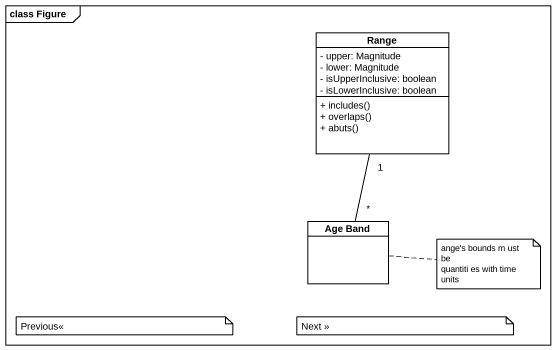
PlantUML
@startuml
mainframe class Figure
hide circle
hide empty members
skinparam classAttributeIconSize 0
class Range {
  - upper: Magnitude
  - lower: Magnitude
  - isUpperInclusive: boolean
  - isLowerInclusive: boolean
  + includes()
  + overlaps()
  + abuts()
}
class "Age Band" as Age_Band
Range "1" -- "*" Age_Band
note right of Age_Band
  ange's bounds m ust be
  quantiti es with time units
end note
note as N2
  Previous<<
end note
note as N3
  Next >>
end note
@enduml
